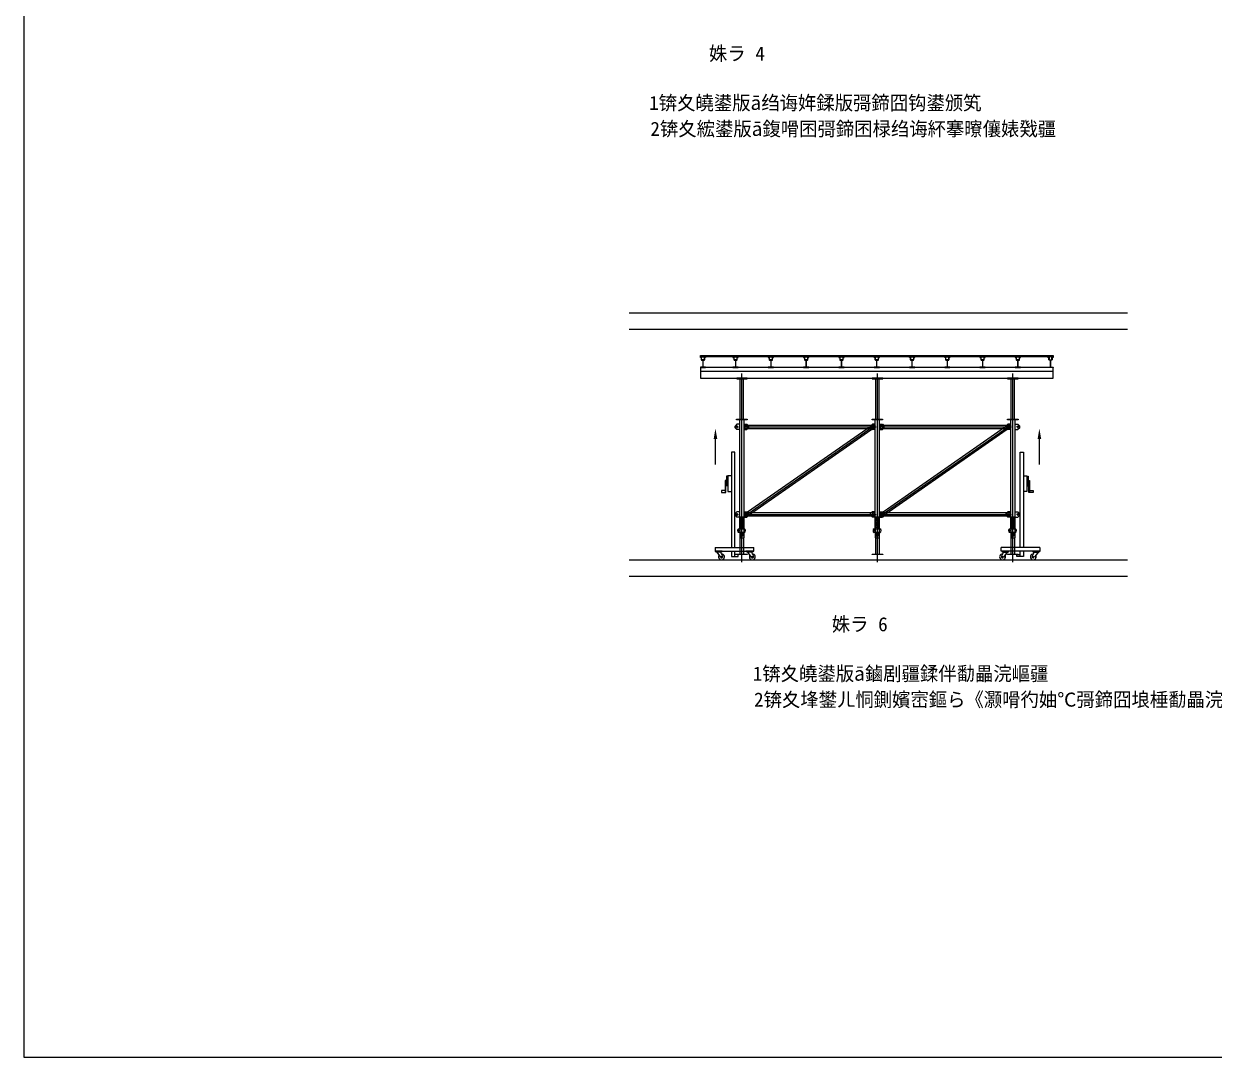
# Model space of a CAD drawing. Header units: metres. Extents: x 0 to 297, y 0 to 210.
# Drawn here: x 0 to 121.5, y 0 to 105.5 of the extents above; entities that cross this region are included whole.
import ezdxf

# ---------------------------------------------------------------- set-up
doc = ezdxf.new("R2010")
doc.units = ezdxf.units.M
for name, color, linetype in [(' ', 7, 'Continuous'), ('1', 7, 'Continuous'), ('120', 7, 'Continuous'), ('2', 7, 'Continuous'), ('38536', 7, 'Continuous'), ('5', 7, 'Continuous'), ('7', 7, 'Continuous')]:
    doc.layers.add(name, color=color, linetype=linetype)

msp = doc.modelspace()

# ---------------------------------------------------------------- linework, layer by layer
at = {"layer": ' '}
for p, q in [((61.76, 75.97), (112.61, 75.97)), ((61.76, 74.31), (112.61, 74.31)), ((73.28, 50.54), (73.28, 69.79)), ((87.1, 50.54), (87.1, 69.79)), ((100.92, 50.54), (100.92, 69.79)), ((72.2, 59.34), (71.85, 59.34)), ((71.85, 59.34), (71.85, 57.75)), ((101.99, 59.34), (102.35, 59.34)), ((102.35, 59.34), (102.35, 57.75)), ((71.85, 57.75), (72.2, 57.75)), ((102.35, 57.75), (101.99, 57.75)), ((73.06, 55.13), (73.06, 53.02)), ((73.49, 55.13), (73.06, 55.13)), ((73.49, 53.02), (73.49, 55.13)), ((86.88, 55.13), (86.88, 53.02)), ((87.32, 55.13), (86.88, 55.13)), ((87.32, 53.02), (87.32, 55.13)), ((100.71, 55.13), (100.71, 53.02)), ((101.14, 55.13), (100.71, 55.13)), ((101.14, 53.02), (101.14, 55.13)), ((73.06, 53.02), (73.49, 53.02)), ((86.88, 53.02), (87.32, 53.02)), ((100.71, 53.02), (101.14, 53.02)), ((70.54, 52.02), (74.48, 52.02)), ((70.54, 52.02), (70.54, 51.65)), ((70.54, 51.65), (74.48, 51.65)), ((72.88, 51.29), (72.55, 51.29)), ((72.55, 51.1), (72.88, 51.1)), ((72.88, 51.1), (72.88, 51.29)), ((74.48, 51.65), (74.48, 52.02)), ((103.66, 52.02), (99.72, 52.02)), ((99.72, 51.65), (99.72, 52.02)), ((103.66, 51.65), (99.72, 51.65)), ((101.32, 51.1), (101.32, 51.29)), ((101.32, 51.29), (101.65, 51.29)), ((101.65, 51.1), (101.32, 51.1)), ((103.66, 52.02), (103.66, 51.65))]:
    msp.add_line(p, q, dxfattribs=at)
for centre, start, end in [((71.19, 51.07), -211.99, 91.5), ((74.33, 51.07), -211.99, 91.5), ((99.87, 51.07), -271.5, 31.99), ((103, 51.07), -271.5, 31.99)]:
    msp.add_arc(centre, 0.3, start, end, dxfattribs=at)
for p, q in [((0, 210), (0, 0)), ((0, 0), (297, 0))]:
    msp.add_line(p, q)
at = {"layer": '1'}
for p, q in [((72.93, 53.92), (73.54, 53.92)), ((73.54, 53.56), (72.93, 53.56)), ((86.76, 53.92), (87.36, 53.92)), ((87.36, 53.56), (86.76, 53.56)), ((100.58, 53.92), (101.18, 53.92)), ((101.18, 53.56), (100.58, 53.56))]:
    msp.add_line(p, q, dxfattribs=at)
for centre, start, end in [((73.02, 53.74), 116.26, 243.74), ((73.45, 53.74), -63.74, 63.74), ((86.85, 53.74), 116.26, 243.74), ((87.27, 53.74), -63.74, 63.74), ((100.67, 53.74), 116.26, 243.74), ((101.09, 53.74), -63.74, 63.74)]:
    msp.add_arc(centre, 0.2, start, end, dxfattribs=at)
at = {"layer": '120'}
for p, q in [((69.03, 70.03), (105.03, 70.03)), ((86.69, 64.58), (73.51, 55.4)), ((73.53, 55.22), (86.9, 64.54)), ((73.56, 64.48), (73.56, 64.17)), ((86.81, 64.48), (73.56, 64.48)), ((86.87, 64.32), (86.69, 64.58)), ((86.81, 64.17), (86.81, 64.48)), ((100.51, 64.58), (87.34, 55.4)), ((87.35, 55.22), (100.73, 64.54)), ((87.39, 64.48), (87.39, 64.17)), ((100.64, 64.48), (87.39, 64.48)), ((100.69, 64.32), (100.51, 64.58)), ((100.64, 64.17), (100.64, 64.48)), ((73.47, 64.33), (86.96, 64.33)), ((73.56, 64.17), (86.81, 64.17)), ((73.69, 55.15), (86.87, 64.32)), ((87.3, 64.33), (100.79, 64.33)), ((87.39, 64.17), (100.64, 64.17)), ((87.51, 55.15), (100.69, 64.32)), ((73.47, 55.4), (86.96, 55.4)), ((73.51, 55.4), (73.69, 55.15)), ((73.56, 55.55), (73.56, 55.24)), ((86.81, 55.55), (73.56, 55.55)), ((73.56, 55.24), (86.81, 55.24)), ((86.81, 55.24), (86.81, 55.55)), ((87.3, 55.4), (100.79, 55.4)), ((87.34, 55.4), (87.51, 55.15)), ((87.39, 55.55), (87.39, 55.24)), ((100.64, 55.55), (87.39, 55.55)), ((87.39, 55.24), (100.64, 55.24)), ((100.64, 55.24), (100.64, 55.55))]:
    msp.add_line(p, q, dxfattribs=at)
for centre in [(73.78, 64.33), (86.6, 64.33), (86.6, 64.33), (87.6, 64.33), (100.42, 64.33), (100.42, 64.33), (73.78, 55.4), (73.78, 55.4), (86.6, 55.4), (87.6, 55.4), (87.6, 55.4), (100.42, 55.4)]:
    msp.add_circle(centre, 0.06, dxfattribs=at)
at = {"layer": '2'}
for p, q in [((72.55, 61.75), (72.2, 61.75)), ((72.2, 61.75), (72.2, 52.02)), ((72.55, 52.02), (72.55, 61.75)), ((101.65, 52.02), (101.65, 61.75)), ((101.65, 61.75), (101.99, 61.75)), ((101.99, 61.75), (101.99, 52.02)), ((71.71, 58.87), (71.57, 58.87)), ((71.57, 58.87), (71.57, 57.84)), ((71.64, 57.63), (71.64, 58.75)), ((71.64, 58.75), (71.71, 58.75)), ((71.85, 59.3), (71.71, 59.3)), ((71.71, 59.3), (71.71, 58.32)), ((71.85, 58.32), (71.71, 58.32)), ((102.35, 59.3), (102.49, 59.3)), ((102.35, 58.32), (102.49, 58.32)), ((102.49, 59.3), (102.49, 58.32)), ((102.49, 58.87), (102.63, 58.87)), ((102.56, 58.75), (102.49, 58.75)), ((102.56, 57.63), (102.56, 58.75)), ((102.63, 58.87), (102.63, 57.84)), ((71.57, 57.84), (71.19, 57.84)), ((71.19, 57.84), (71.19, 57.63)), ((71.19, 57.63), (71.64, 57.63)), ((71.57, 57.84), (71.57, 57.63)), ((103, 57.63), (102.56, 57.63)), ((102.63, 57.84), (102.63, 57.63)), ((102.63, 57.84), (103, 57.84)), ((103, 57.84), (103, 57.63)), ((70.54, 51.65), (70.54, 51.6)), ((71.27, 51.65), (70.54, 51.65)), ((71.27, 51.6), (70.54, 51.6)), ((70.62, 51.6), (70.62, 51.55)), ((71.2, 51.55), (70.62, 51.55)), ((70.71, 51.55), (71.08, 51.02)), ((71.1, 51.55), (71.3, 51.13)), ((71.2, 51.6), (71.2, 51.55)), ((71.27, 51.65), (71.27, 51.6)), ((72.2, 51.65), (72.2, 51.1)), ((72.2, 51.1), (72.55, 51.1)), ((72.55, 51.1), (72.55, 51.65)), ((74.41, 51.65), (73.68, 51.65)), ((73.68, 51.65), (73.68, 51.6)), ((74.41, 51.6), (73.68, 51.6)), ((73.76, 51.6), (73.76, 51.55)), ((74.34, 51.55), (73.76, 51.55)), ((73.85, 51.55), (74.22, 51.02)), ((74.24, 51.55), (74.44, 51.13)), ((74.34, 51.6), (74.34, 51.55)), ((74.41, 51.65), (74.41, 51.6)), ((99.96, 51.55), (99.76, 51.13)), ((99.79, 51.65), (100.52, 51.65)), ((99.79, 51.65), (99.79, 51.6)), ((99.79, 51.6), (100.52, 51.6)), ((99.86, 51.6), (99.86, 51.55)), ((99.86, 51.55), (100.44, 51.55)), ((100.35, 51.55), (99.97, 51.02)), ((100.44, 51.6), (100.44, 51.55)), ((100.52, 51.65), (100.52, 51.6)), ((101.65, 51.1), (101.65, 51.65)), ((101.99, 51.1), (101.65, 51.1)), ((101.99, 51.65), (101.99, 51.1)), ((103.1, 51.55), (102.9, 51.13)), ((102.93, 51.65), (102.93, 51.6)), ((102.93, 51.65), (103.66, 51.65)), ((102.93, 51.6), (103.66, 51.6)), ((103, 51.6), (103, 51.55)), ((103, 51.55), (103.58, 51.55)), ((103.49, 51.55), (103.11, 51.02)), ((103.58, 51.6), (103.58, 51.55)), ((103.66, 51.65), (103.66, 51.6))]:
    msp.add_line(p, q, dxfattribs=at)
for centre in [(71.19, 51.07), (74.33, 51.07), (99.87, 51.07), (103, 51.07)]:
    msp.add_circle(centre, 0.04, dxfattribs=at)
for centre, start, end in [((71.19, 51.07), -153.71, 26.29), ((74.33, 51.07), -153.71, 26.29), ((99.87, 51.07), 153.71, 333.71), ((103, 51.07), 153.71, 333.71)]:
    msp.add_arc(centre, 0.12, start, end, dxfattribs=at)
at = {"layer": '38536'}
for p, q in [((69.03, 71.6), (105.03, 71.6)), ((69.03, 71.47), (69.03, 71.6)), ((105.03, 71.47), (69.03, 71.47)), ((105.03, 71.6), (105.03, 71.47)), ((69.03, 70.39), (69.03, 69.31)), ((105.03, 70.39), (69.03, 70.39)), ((69.03, 69.31), (105.03, 69.31)), ((105.03, 69.31), (105.03, 70.39)), ((72.76, 64.6), (72.58, 64.42)), ((72.58, 64.24), (72.58, 64.42)), ((73.06, 64.6), (72.76, 64.6)), ((72.77, 64.46), (72.77, 64.19)), ((73.06, 64.06), (73.06, 64.6)), ((73.49, 64.06), (73.49, 64.6)), ((73.49, 64.6), (73.79, 64.6)), ((73.78, 64.46), (73.78, 64.19)), ((73.78, 64.46), (73.78, 64.19)), ((73.79, 64.6), (73.97, 64.42)), ((73.97, 64.24), (73.97, 64.42)), ((86.58, 64.6), (86.4, 64.42)), ((86.4, 64.24), (86.4, 64.42)), ((86.88, 64.6), (86.58, 64.6)), ((86.6, 64.46), (86.6, 64.19)), ((86.88, 64.06), (86.88, 64.6)), ((87.32, 64.06), (87.32, 64.6)), ((87.32, 64.6), (87.62, 64.6)), ((87.6, 64.46), (87.6, 64.19)), ((87.6, 64.46), (87.6, 64.19)), ((87.62, 64.6), (87.8, 64.42)), ((87.8, 64.24), (87.8, 64.42)), ((100.4, 64.6), (100.22, 64.42)), ((100.22, 64.24), (100.22, 64.42)), ((100.71, 64.6), (100.4, 64.6)), ((100.42, 64.46), (100.42, 64.19)), ((100.71, 64.06), (100.71, 64.6)), ((101.14, 64.06), (101.14, 64.6)), ((101.14, 64.6), (101.44, 64.6)), ((101.43, 64.46), (101.43, 64.19)), ((101.43, 64.46), (101.43, 64.19)), ((101.44, 64.6), (101.62, 64.42)), ((101.62, 64.24), (101.62, 64.42)), ((72.58, 64.24), (72.76, 64.06)), ((72.63, 64.33), (72.91, 64.33)), ((73.06, 64.06), (72.76, 64.06)), ((73.49, 64.06), (73.79, 64.06)), ((73.92, 64.33), (73.64, 64.33)), ((73.92, 64.33), (73.64, 64.33)), ((73.97, 64.24), (73.79, 64.06)), ((86.4, 64.24), (86.58, 64.06)), ((86.46, 64.33), (86.73, 64.33)), ((86.88, 64.06), (86.58, 64.06)), ((87.32, 64.06), (87.62, 64.06)), ((87.74, 64.33), (87.46, 64.33)), ((87.74, 64.33), (87.46, 64.33)), ((87.8, 64.24), (87.62, 64.06)), ((100.22, 64.24), (100.4, 64.06)), ((100.28, 64.33), (100.56, 64.33)), ((100.71, 64.06), (100.4, 64.06)), ((101.14, 64.06), (101.44, 64.06)), ((101.56, 64.33), (101.29, 64.33)), ((101.56, 64.33), (101.29, 64.33)), ((101.62, 64.24), (101.44, 64.06)), ((72.76, 55.67), (72.58, 55.49)), ((72.58, 55.31), (72.58, 55.49)), ((72.58, 55.31), (72.76, 55.13)), ((72.64, 55.4), (72.91, 55.4)), ((73.06, 55.67), (72.76, 55.67)), ((73.06, 55.13), (72.76, 55.13)), ((72.77, 55.54), (72.77, 55.26)), ((73.06, 55.13), (73.06, 55.67)), ((73.49, 55.67), (73.79, 55.67)), ((73.49, 55.13), (73.49, 55.67)), ((73.49, 55.13), (73.79, 55.13)), ((73.92, 55.4), (73.64, 55.4)), ((73.92, 55.4), (73.64, 55.4)), ((73.78, 55.54), (73.78, 55.26)), ((73.78, 55.54), (73.78, 55.26)), ((73.79, 55.67), (73.97, 55.49)), ((73.97, 55.31), (73.79, 55.13)), ((73.97, 55.31), (73.97, 55.49)), ((86.58, 55.67), (86.4, 55.49)), ((86.4, 55.31), (86.4, 55.49)), ((86.4, 55.31), (86.58, 55.13)), ((86.46, 55.4), (86.73, 55.4)), ((86.88, 55.67), (86.58, 55.67)), ((86.88, 55.13), (86.58, 55.13)), ((86.6, 55.54), (86.6, 55.26)), ((86.88, 55.13), (86.88, 55.67)), ((87.32, 55.13), (87.32, 55.67)), ((87.32, 55.67), (87.62, 55.67)), ((87.32, 55.13), (87.62, 55.13)), ((87.74, 55.4), (87.46, 55.4)), ((87.74, 55.4), (87.46, 55.4)), ((87.6, 55.54), (87.6, 55.26)), ((87.6, 55.54), (87.6, 55.26)), ((87.62, 55.67), (87.8, 55.49)), ((87.8, 55.31), (87.62, 55.13)), ((87.8, 55.31), (87.8, 55.49)), ((100.41, 55.67), (100.23, 55.49)), ((100.23, 55.31), (100.23, 55.49)), ((100.23, 55.31), (100.41, 55.13)), ((100.28, 55.4), (100.56, 55.4)), ((100.71, 55.67), (100.41, 55.67)), ((100.71, 55.13), (100.41, 55.13)), ((100.42, 55.54), (100.42, 55.26)), ((100.71, 55.13), (100.71, 55.67)), ((101.14, 55.67), (101.44, 55.67)), ((101.14, 55.13), (101.14, 55.67)), ((101.14, 55.13), (101.44, 55.13)), ((101.56, 55.4), (101.29, 55.4)), ((101.56, 55.4), (101.29, 55.4)), ((101.43, 55.54), (101.43, 55.26)), ((101.43, 55.54), (101.43, 55.26)), ((101.44, 55.67), (101.62, 55.49)), ((101.62, 55.31), (101.44, 55.13)), ((101.62, 55.31), (101.62, 55.49))]:
    msp.add_line(p, q, dxfattribs=at)
for centre in [(72.77, 64.33), (73.78, 64.33), (73.78, 64.33), (86.6, 64.33), (87.6, 64.33), (87.6, 64.33), (100.42, 64.33), (101.43, 64.33), (101.43, 64.33), (72.77, 55.4), (73.78, 55.4), (73.78, 55.4), (73.78, 55.4), (86.6, 55.4), (87.6, 55.4), (87.6, 55.4), (87.6, 55.4), (100.42, 55.4), (101.43, 55.4), (101.43, 55.4), (101.43, 55.4)]:
    msp.add_circle(centre, 0.06, dxfattribs=at)
at = {"layer": '5'}
for p, q in [((61.76, 50.77), (112.61, 50.77)), ((61.76, 49.11), (112.61, 49.11))]:
    msp.add_line(p, q, dxfattribs=at)
at = {"layer": '7'}
for p, q in [((69.15, 71.47), (69.03, 71.47)), ((69.03, 71.47), (69.03, 71.42)), ((69.03, 71.42), (69.05, 71.42)), ((69.05, 71.42), (69.05, 71.43)), ((69.06, 71.45), (69.11, 71.45)), ((69.13, 71.43), (69.13, 71.18)), ((69.15, 71.19), (69.15, 71.47)), ((69.15, 71.47), (69.44, 71.47)), ((69.43, 71.17), (69.16, 71.17)), ((69.16, 71.15), (69.27, 71.15)), ((69.29, 71.14), (69.29, 70.43)), ((69.31, 70.43), (69.31, 71.14)), ((69.32, 71.15), (69.44, 71.15)), ((69.57, 71.47), (69.44, 71.47)), ((69.44, 71.47), (69.44, 71.19)), ((69.47, 71.18), (69.47, 71.43)), ((69.48, 71.45), (69.53, 71.45)), ((69.54, 71.43), (69.54, 71.42)), ((69.54, 71.42), (69.57, 71.42)), ((69.57, 71.42), (69.57, 71.47)), ((72.48, 71.47), (72.36, 71.47)), ((72.36, 71.47), (72.36, 71.42)), ((72.36, 71.42), (72.38, 71.42)), ((72.38, 71.42), (72.38, 71.43)), ((72.39, 71.45), (72.44, 71.45)), ((72.46, 71.43), (72.46, 71.18)), ((72.48, 71.19), (72.48, 71.47)), ((72.48, 71.47), (72.77, 71.47)), ((72.76, 71.17), (72.49, 71.17)), ((72.49, 71.15), (72.6, 71.15)), ((72.62, 71.14), (72.62, 70.43)), ((72.64, 70.43), (72.64, 71.14)), ((72.65, 71.15), (72.77, 71.15)), ((72.9, 71.47), (72.77, 71.47)), ((72.77, 71.47), (72.77, 71.19)), ((72.8, 71.18), (72.8, 71.43)), ((72.81, 71.45), (72.86, 71.45)), ((72.87, 71.43), (72.87, 71.42)), ((72.87, 71.42), (72.9, 71.42)), ((72.9, 71.42), (72.9, 71.47)), ((76.08, 71.47), (75.96, 71.47)), ((75.96, 71.47), (75.96, 71.42)), ((75.96, 71.42), (75.98, 71.42)), ((75.98, 71.42), (75.98, 71.43)), ((75.99, 71.45), (76.04, 71.45)), ((76.06, 71.43), (76.06, 71.18)), ((76.08, 71.19), (76.08, 71.47)), ((76.08, 71.47), (76.37, 71.47)), ((76.36, 71.17), (76.09, 71.17)), ((76.09, 71.15), (76.2, 71.15)), ((76.22, 71.14), (76.22, 70.43)), ((76.24, 70.43), (76.24, 71.14)), ((76.25, 71.15), (76.37, 71.15)), ((76.5, 71.47), (76.37, 71.47)), ((76.37, 71.47), (76.37, 71.19)), ((76.4, 71.18), (76.4, 71.43)), ((76.41, 71.45), (76.46, 71.45)), ((76.47, 71.43), (76.47, 71.42)), ((76.47, 71.42), (76.5, 71.42)), ((76.5, 71.42), (76.5, 71.47)), ((79.68, 71.47), (79.56, 71.47)), ((79.56, 71.47), (79.56, 71.42)), ((79.56, 71.42), (79.58, 71.42)), ((79.58, 71.42), (79.58, 71.43)), ((79.59, 71.45), (79.64, 71.45)), ((79.66, 71.43), (79.66, 71.18)), ((79.68, 71.19), (79.68, 71.47)), ((79.68, 71.47), (79.97, 71.47)), ((79.96, 71.17), (79.69, 71.17)), ((79.69, 71.15), (79.8, 71.15)), ((79.82, 71.14), (79.82, 70.43)), ((79.84, 70.43), (79.84, 71.14)), ((79.85, 71.15), (79.97, 71.15)), ((80.1, 71.47), (79.97, 71.47)), ((79.97, 71.47), (79.97, 71.19)), ((80, 71.18), (80, 71.43)), ((80.01, 71.45), (80.06, 71.45)), ((80.07, 71.43), (80.07, 71.42)), ((80.07, 71.42), (80.1, 71.42)), ((80.1, 71.42), (80.1, 71.47)), ((83.28, 71.47), (83.16, 71.47)), ((83.16, 71.47), (83.16, 71.42)), ((83.16, 71.42), (83.18, 71.42)), ((83.18, 71.42), (83.18, 71.43)), ((83.19, 71.45), (83.24, 71.45)), ((83.26, 71.43), (83.26, 71.18)), ((83.28, 71.19), (83.28, 71.47)), ((83.28, 71.47), (83.57, 71.47)), ((83.56, 71.17), (83.29, 71.17)), ((83.29, 71.15), (83.4, 71.15)), ((83.42, 71.14), (83.42, 70.43)), ((83.44, 70.43), (83.44, 71.14)), ((83.45, 71.15), (83.57, 71.15)), ((83.7, 71.47), (83.57, 71.47)), ((83.57, 71.47), (83.57, 71.19)), ((83.6, 71.18), (83.6, 71.43)), ((83.61, 71.45), (83.66, 71.45)), ((83.67, 71.43), (83.67, 71.42)), ((83.67, 71.42), (83.7, 71.42)), ((83.7, 71.42), (83.7, 71.47)), ((86.88, 71.47), (86.76, 71.47)), ((86.76, 71.47), (86.76, 71.42)), ((86.76, 71.42), (86.78, 71.42)), ((86.78, 71.42), (86.78, 71.43)), ((86.79, 71.45), (86.84, 71.45)), ((86.86, 71.43), (86.86, 71.18)), ((86.88, 71.19), (86.88, 71.47)), ((86.88, 71.47), (87.17, 71.47)), ((87.16, 71.17), (86.89, 71.17)), ((86.89, 71.15), (87, 71.15)), ((87.02, 71.14), (87.02, 70.43)), ((87.04, 70.43), (87.04, 71.14)), ((87.05, 71.15), (87.17, 71.15)), ((87.3, 71.47), (87.17, 71.47)), ((87.17, 71.47), (87.17, 71.19)), ((87.2, 71.18), (87.2, 71.43)), ((87.21, 71.45), (87.26, 71.45)), ((87.27, 71.43), (87.27, 71.42)), ((87.27, 71.42), (87.3, 71.42)), ((87.3, 71.42), (87.3, 71.47)), ((90.48, 71.47), (90.36, 71.47)), ((90.36, 71.47), (90.36, 71.42)), ((90.36, 71.42), (90.38, 71.42)), ((90.38, 71.42), (90.38, 71.43)), ((90.39, 71.45), (90.44, 71.45)), ((90.46, 71.43), (90.46, 71.18)), ((90.48, 71.19), (90.48, 71.47)), ((90.48, 71.47), (90.77, 71.47)), ((90.76, 71.17), (90.49, 71.17)), ((90.49, 71.15), (90.6, 71.15)), ((90.62, 71.14), (90.62, 70.43)), ((90.64, 70.43), (90.64, 71.14)), ((90.65, 71.15), (90.77, 71.15)), ((90.9, 71.47), (90.77, 71.47)), ((90.77, 71.47), (90.77, 71.19)), ((90.8, 71.18), (90.8, 71.43)), ((90.81, 71.45), (90.86, 71.45)), ((90.87, 71.43), (90.87, 71.42)), ((90.87, 71.42), (90.9, 71.42)), ((90.9, 71.42), (90.9, 71.47)), ((94.08, 71.47), (93.96, 71.47)), ((93.96, 71.47), (93.96, 71.42)), ((93.96, 71.42), (93.98, 71.42)), ((93.98, 71.42), (93.98, 71.43)), ((93.99, 71.45), (94.04, 71.45)), ((94.06, 71.43), (94.06, 71.18)), ((94.08, 71.19), (94.08, 71.47)), ((94.08, 71.47), (94.37, 71.47)), ((94.36, 71.17), (94.09, 71.17)), ((94.09, 71.15), (94.2, 71.15)), ((94.22, 71.14), (94.22, 70.43)), ((94.24, 70.43), (94.24, 71.14)), ((94.25, 71.15), (94.37, 71.15)), ((94.5, 71.47), (94.37, 71.47)), ((94.37, 71.47), (94.37, 71.19)), ((94.4, 71.18), (94.4, 71.43)), ((94.41, 71.45), (94.46, 71.45)), ((94.47, 71.43), (94.47, 71.42)), ((94.47, 71.42), (94.5, 71.42)), ((94.5, 71.42), (94.5, 71.47)), ((97.68, 71.47), (97.56, 71.47)), ((97.56, 71.47), (97.56, 71.42)), ((97.56, 71.42), (97.58, 71.42)), ((97.58, 71.42), (97.58, 71.43)), ((97.59, 71.45), (97.64, 71.45)), ((97.66, 71.43), (97.66, 71.18)), ((97.68, 71.19), (97.68, 71.47)), ((97.68, 71.47), (97.97, 71.47)), ((97.96, 71.17), (97.69, 71.17)), ((97.69, 71.15), (97.8, 71.15)), ((97.82, 71.14), (97.82, 70.43)), ((97.84, 70.43), (97.84, 71.14)), ((97.85, 71.15), (97.97, 71.15)), ((98.1, 71.47), (97.97, 71.47)), ((97.97, 71.47), (97.97, 71.19)), ((98, 71.18), (98, 71.43)), ((98.01, 71.45), (98.06, 71.45)), ((98.07, 71.43), (98.07, 71.42)), ((98.07, 71.42), (98.1, 71.42)), ((98.1, 71.42), (98.1, 71.47)), ((101.28, 71.47), (101.16, 71.47)), ((101.16, 71.47), (101.16, 71.42)), ((101.16, 71.42), (101.18, 71.42)), ((101.18, 71.42), (101.18, 71.43)), ((101.19, 71.45), (101.24, 71.45)), ((101.26, 71.43), (101.26, 71.18)), ((101.28, 71.19), (101.28, 71.47)), ((101.28, 71.47), (101.57, 71.47)), ((101.56, 71.17), (101.29, 71.17)), ((101.29, 71.15), (101.4, 71.15)), ((101.42, 71.14), (101.42, 70.43)), ((101.44, 70.43), (101.44, 71.14)), ((101.45, 71.15), (101.57, 71.15)), ((101.7, 71.47), (101.57, 71.47)), ((101.57, 71.47), (101.57, 71.19)), ((101.6, 71.18), (101.6, 71.43)), ((101.61, 71.45), (101.66, 71.45)), ((101.67, 71.43), (101.67, 71.42)), ((101.67, 71.42), (101.7, 71.42)), ((101.7, 71.42), (101.7, 71.47)), ((104.49, 71.42), (104.49, 71.47)), ((104.49, 71.47), (104.61, 71.47)), ((104.51, 71.42), (104.49, 71.42)), ((104.51, 71.43), (104.51, 71.42)), ((104.57, 71.45), (104.52, 71.45)), ((104.59, 71.18), (104.59, 71.43)), ((104.61, 71.47), (104.61, 71.19)), ((104.9, 71.47), (104.61, 71.47)), ((104.62, 71.17), (104.89, 71.17)), ((104.73, 71.15), (104.62, 71.15)), ((104.75, 70.43), (104.75, 71.14)), ((104.77, 71.14), (104.77, 70.43)), ((104.9, 71.15), (104.78, 71.15)), ((104.9, 71.19), (104.9, 71.47)), ((104.9, 71.47), (105.03, 71.47)), ((104.93, 71.43), (104.93, 71.18)), ((104.99, 71.45), (104.94, 71.45)), ((105, 71.42), (105, 71.43)), ((105.03, 71.42), (105, 71.42)), ((105.03, 71.47), (105.03, 71.42)), ((69.06, 70.44), (69.03, 70.44)), ((69.03, 70.44), (69.03, 70.39)), ((69.03, 70.39), (69.57, 70.39)), ((69.06, 70.43), (69.06, 70.44)), ((69.27, 70.41), (69.07, 70.41)), ((69.52, 70.41), (69.32, 70.41)), ((69.57, 70.44), (69.54, 70.44)), ((69.54, 70.44), (69.54, 70.43)), ((69.57, 70.39), (69.57, 70.44)), ((72.39, 70.44), (72.36, 70.44)), ((72.36, 70.44), (72.36, 70.39)), ((72.36, 70.39), (72.9, 70.39)), ((72.39, 70.43), (72.39, 70.44)), ((72.6, 70.41), (72.4, 70.41)), ((72.85, 70.41), (72.65, 70.41)), ((73.82, 69.31), (72.74, 69.31)), ((72.74, 69.31), (72.74, 69.25)), ((72.74, 69.25), (73.82, 69.25)), ((72.9, 70.44), (72.87, 70.44)), ((72.87, 70.44), (72.87, 70.43)), ((72.9, 70.39), (72.9, 70.44)), ((73.1, 65.12), (73.1, 69.25)), ((73.45, 65.12), (73.45, 69.25)), ((73.82, 69.25), (73.82, 69.31)), ((75.99, 70.44), (75.96, 70.44)), ((75.96, 70.44), (75.96, 70.39)), ((75.96, 70.39), (76.5, 70.39)), ((75.99, 70.43), (75.99, 70.44)), ((76.2, 70.41), (76, 70.41)), ((76.45, 70.41), (76.25, 70.41)), ((76.5, 70.44), (76.47, 70.44)), ((76.47, 70.44), (76.47, 70.43)), ((76.5, 70.39), (76.5, 70.44)), ((79.59, 70.44), (79.56, 70.44)), ((79.56, 70.44), (79.56, 70.39)), ((79.56, 70.39), (80.1, 70.39)), ((79.59, 70.43), (79.59, 70.44)), ((79.8, 70.41), (79.6, 70.41)), ((80.05, 70.41), (79.85, 70.41)), ((80.1, 70.44), (80.07, 70.44)), ((80.07, 70.44), (80.07, 70.43)), ((80.1, 70.39), (80.1, 70.44)), ((83.19, 70.44), (83.16, 70.44)), ((83.16, 70.44), (83.16, 70.39)), ((83.16, 70.39), (83.7, 70.39)), ((83.19, 70.43), (83.19, 70.44)), ((83.4, 70.41), (83.2, 70.41)), ((83.65, 70.41), (83.45, 70.41)), ((83.7, 70.44), (83.67, 70.44)), ((83.67, 70.44), (83.67, 70.43)), ((83.7, 70.39), (83.7, 70.44)), ((87.64, 69.31), (86.56, 69.31)), ((86.56, 69.31), (86.56, 69.25)), ((86.56, 69.25), (87.64, 69.25)), ((86.79, 70.44), (86.76, 70.44)), ((86.76, 70.44), (86.76, 70.39)), ((86.76, 70.39), (87.3, 70.39)), ((86.79, 70.43), (86.79, 70.44)), ((87, 70.41), (86.8, 70.41)), ((86.93, 65.12), (86.93, 69.25)), ((87.25, 70.41), (87.05, 70.41)), ((87.3, 70.44), (87.27, 70.44)), ((87.27, 70.44), (87.27, 70.43)), ((87.27, 65.12), (87.27, 69.25)), ((87.3, 70.39), (87.3, 70.44)), ((87.64, 69.25), (87.64, 69.31)), ((90.39, 70.44), (90.36, 70.44)), ((90.36, 70.44), (90.36, 70.39)), ((90.36, 70.39), (90.9, 70.39)), ((90.39, 70.43), (90.39, 70.44)), ((90.6, 70.41), (90.4, 70.41)), ((90.85, 70.41), (90.65, 70.41)), ((90.9, 70.44), (90.87, 70.44)), ((90.87, 70.44), (90.87, 70.43)), ((90.9, 70.39), (90.9, 70.44)), ((93.99, 70.44), (93.96, 70.44)), ((93.96, 70.44), (93.96, 70.39)), ((93.96, 70.39), (94.5, 70.39)), ((93.99, 70.43), (93.99, 70.44)), ((94.2, 70.41), (94, 70.41)), ((94.45, 70.41), (94.25, 70.41)), ((94.5, 70.44), (94.47, 70.44)), ((94.47, 70.44), (94.47, 70.43)), ((94.5, 70.39), (94.5, 70.44)), ((97.59, 70.44), (97.56, 70.44)), ((97.56, 70.44), (97.56, 70.39)), ((97.56, 70.39), (98.1, 70.39)), ((97.59, 70.43), (97.59, 70.44)), ((97.8, 70.41), (97.6, 70.41)), ((98.05, 70.41), (97.85, 70.41)), ((98.1, 70.44), (98.07, 70.44)), ((98.07, 70.44), (98.07, 70.43)), ((98.1, 70.39), (98.1, 70.44)), ((101.46, 69.31), (100.38, 69.31)), ((100.38, 69.31), (100.38, 69.25)), ((100.38, 69.25), (101.46, 69.25)), ((100.75, 65.12), (100.75, 69.25)), ((101.1, 65.12), (101.1, 69.25)), ((101.19, 70.44), (101.16, 70.44)), ((101.16, 70.44), (101.16, 70.39)), ((101.16, 70.39), (101.7, 70.39)), ((101.19, 70.43), (101.19, 70.44)), ((101.4, 70.41), (101.2, 70.41)), ((101.65, 70.41), (101.45, 70.41)), ((101.46, 69.25), (101.46, 69.31)), ((101.7, 70.44), (101.67, 70.44)), ((101.67, 70.44), (101.67, 70.43)), ((101.7, 70.39), (101.7, 70.44)), ((104.49, 70.39), (104.49, 70.44)), ((104.49, 70.44), (104.52, 70.44)), ((105.03, 70.39), (104.49, 70.39)), ((104.52, 70.44), (104.52, 70.43)), ((104.53, 70.41), (104.73, 70.41)), ((104.78, 70.41), (104.98, 70.41)), ((105, 70.43), (105, 70.44)), ((105, 70.44), (105.03, 70.44)), ((105.03, 70.44), (105.03, 70.39)), ((72.72, 65.06), (72.72, 65.12)), ((72.72, 65.12), (73.8, 65.12)), ((73.8, 65.06), (72.72, 65.06)), ((73.06, 53.92), (73.06, 65.06)), ((73.49, 53.92), (73.49, 65.06)), ((73.8, 65.12), (73.8, 65.06)), ((86.55, 65.06), (86.55, 65.12)), ((86.55, 65.12), (87.63, 65.12)), ((87.63, 65.06), (86.55, 65.06)), ((86.88, 53.92), (86.88, 65.06)), ((87.32, 53.92), (87.32, 65.06)), ((87.63, 65.12), (87.63, 65.06)), ((100.37, 65.06), (100.37, 65.12)), ((100.37, 65.12), (101.45, 65.12)), ((101.45, 65.06), (100.37, 65.06)), ((100.71, 53.92), (100.71, 65.06)), ((101.14, 53.92), (101.14, 65.06)), ((101.45, 65.12), (101.45, 65.06)), ((70.57, 60.5), (70.57, 63.74)), ((103.62, 60.5), (103.62, 63.74)), ((73.06, 55.13), (73.49, 55.13)), ((73.49, 55.08), (73.06, 54.96)), ((73.2, 54.78), (73.06, 54.74)), ((73.21, 54.89), (73.13, 54.87)), ((73.2, 54.67), (73.13, 54.65)), ((73.2, 54.87), (73.2, 53.92)), ((73.28, 54.94), (73.27, 54.94)), ((73.42, 54.95), (73.32, 54.92)), ((73.35, 53.92), (73.35, 54.87)), ((73.49, 54.86), (73.35, 54.82)), ((73.42, 54.73), (73.35, 54.71)), ((86.88, 55.13), (87.32, 55.13)), ((87.32, 55.08), (86.88, 54.96)), ((87.03, 54.78), (86.88, 54.74)), ((87.03, 54.89), (86.96, 54.87)), ((87.03, 54.67), (86.96, 54.65)), ((87.03, 54.87), (87.03, 53.92)), ((87.11, 54.94), (87.09, 54.94)), ((87.24, 54.95), (87.15, 54.92)), ((87.17, 53.92), (87.17, 54.87)), ((87.32, 54.86), (87.17, 54.82)), ((87.24, 54.73), (87.17, 54.71)), ((100.71, 55.13), (101.14, 55.13)), ((101.14, 55.08), (100.71, 54.96)), ((100.85, 54.78), (100.71, 54.74)), ((100.85, 54.89), (100.78, 54.87)), ((100.85, 54.67), (100.78, 54.65)), ((100.85, 54.87), (100.85, 53.92)), ((100.93, 54.94), (100.92, 54.94)), ((101.07, 54.95), (100.97, 54.92)), ((101, 53.92), (100.99, 54.87)), ((101.14, 54.86), (100.99, 54.82)), ((101.07, 54.73), (100.99, 54.71)), ((73.2, 54.56), (73.06, 54.52)), ((73.2, 54.34), (73.06, 54.3)), ((73.2, 54.13), (73.06, 54.09)), ((73.06, 53.56), (73.06, 53.02)), ((73.2, 53.47), (73.06, 53.43)), ((73.2, 54.45), (73.13, 54.43)), ((73.2, 54.23), (73.13, 54.21)), ((73.2, 54.02), (73.13, 54)), ((73.2, 53.56), (73.2, 53.33)), ((73.49, 53.99), (73.24, 53.92)), ((73.49, 54.64), (73.35, 54.6)), ((73.42, 54.51), (73.35, 54.49)), ((73.49, 54.42), (73.35, 54.38)), ((73.42, 54.29), (73.35, 54.27)), ((73.49, 54.2), (73.35, 54.16)), ((73.42, 54.08), (73.35, 54.06)), ((73.35, 53.33), (73.35, 53.56)), ((73.49, 53.55), (73.35, 53.51)), ((73.49, 53.02), (73.49, 53.56)), ((87.03, 54.56), (86.88, 54.52)), ((87.03, 54.34), (86.88, 54.3)), ((87.03, 54.13), (86.88, 54.09)), ((86.88, 53.56), (86.88, 53.02)), ((87.03, 53.47), (86.88, 53.43)), ((87.03, 54.45), (86.96, 54.43)), ((87.03, 54.23), (86.96, 54.21)), ((87.03, 54.02), (86.96, 54)), ((87.03, 53.56), (87.03, 53.33)), ((87.32, 53.99), (87.06, 53.92)), ((87.32, 54.64), (87.17, 54.6)), ((87.24, 54.51), (87.17, 54.49)), ((87.32, 54.42), (87.17, 54.38)), ((87.24, 54.29), (87.17, 54.27)), ((87.32, 54.2), (87.17, 54.16)), ((87.24, 54.08), (87.17, 54.06)), ((87.17, 53.33), (87.17, 53.56)), ((87.32, 53.55), (87.17, 53.51)), ((87.32, 53.02), (87.32, 53.56)), ((100.85, 54.56), (100.71, 54.52)), ((100.85, 54.34), (100.71, 54.3)), ((100.85, 54.13), (100.71, 54.09)), ((100.71, 53.56), (100.71, 53.02)), ((100.85, 53.47), (100.71, 53.43)), ((100.85, 54.45), (100.78, 54.43)), ((100.85, 54.23), (100.78, 54.21)), ((100.85, 54.02), (100.78, 54)), ((100.85, 53.56), (100.85, 53.33)), ((101.14, 53.99), (100.89, 53.92)), ((101.14, 54.64), (100.99, 54.6)), ((101.07, 54.51), (101, 54.49)), ((101.14, 54.42), (101, 54.38)), ((101.07, 54.29), (101, 54.27)), ((101.14, 54.2), (101, 54.16)), ((101.07, 54.08), (101, 54.06)), ((101, 53.33), (101, 53.56)), ((101.14, 53.55), (101, 53.51)), ((101.14, 53.02), (101.14, 53.56)), ((73.49, 53.33), (73.06, 53.21)), ((73.06, 53.02), (73.49, 53.02)), ((73.1, 51.35), (73.1, 53.02)), ((73.2, 53.36), (73.13, 53.34)), ((73.42, 53.2), (73.13, 53.12)), ((73.27, 53.26), (73.28, 53.26)), ((73.42, 53.42), (73.35, 53.4)), ((73.45, 53.02), (73.45, 51.35)), ((87.32, 53.33), (86.88, 53.21)), ((86.88, 53.02), (87.32, 53.02)), ((86.93, 51.35), (86.93, 53.02)), ((87.03, 53.36), (86.96, 53.34)), ((87.24, 53.2), (86.96, 53.12)), ((87.09, 53.26), (87.11, 53.26)), ((87.24, 53.42), (87.17, 53.4)), ((87.27, 53.02), (87.27, 51.35)), ((101.14, 53.33), (100.71, 53.21)), ((100.71, 53.02), (101.14, 53.02)), ((100.75, 51.35), (100.75, 53.02)), ((100.85, 53.36), (100.78, 53.34)), ((101.07, 53.2), (100.78, 53.12)), ((100.92, 53.26), (100.93, 53.26)), ((101.07, 53.42), (101, 53.4)), ((101.1, 53.02), (101.1, 51.35)), ((72.74, 51.35), (73.82, 51.35)), ((72.74, 51.29), (72.74, 51.35)), ((73.82, 51.29), (72.74, 51.29)), ((73.82, 51.35), (73.82, 51.29)), ((86.56, 51.35), (87.64, 51.35)), ((86.56, 51.29), (86.56, 51.35)), ((87.64, 51.29), (86.56, 51.29)), ((87.64, 51.35), (87.64, 51.29)), ((100.38, 51.35), (101.46, 51.35)), ((100.38, 51.29), (100.38, 51.35)), ((101.46, 51.29), (100.38, 51.29)), ((101.46, 51.35), (101.46, 51.29))]:
    msp.add_line(p, q, dxfattribs=at)
for centre, radius in [((72.92, 53.74), 0.05), ((73.28, 53.5), 0.06), ((86.74, 53.74), 0.05), ((87.1, 53.5), 0.06), ((100.56, 53.74), 0.05), ((100.92, 53.5), 0.06)]:
    msp.add_circle(centre, radius, dxfattribs=at)
for centre, radius, start, end in [((69.05, 71.45), 0.01, 269.97, 360), ((69.13, 71.45), 0.01, 179.97, 270.03), ((69.16, 71.18), 0.03, 180, 270), ((69.15, 71.17), 0.01, 0, 90), ((69.29, 71.15), 0.01, 180, 270), ((69.31, 71.15), 0.01, -90, 0.03), ((69.44, 71.17), 0.01, 90, 180), ((69.44, 71.18), 0.03, 270, 360), ((69.47, 71.45), 0.01, 270, 360), ((69.54, 71.45), 0.01, 180, 269.97), ((72.38, 71.45), 0.01, 270, 360), ((72.46, 71.45), 0.01, 180, 269.97), ((72.49, 71.18), 0.03, 180, 270.02), ((72.48, 71.17), 0.01, 0, 90.03), ((72.62, 71.15), 0.01, 180, 270), ((72.64, 71.15), 0.01, 270, 360), ((72.77, 71.17), 0.01, 89.97, 180.03), ((72.77, 71.18), 0.03, 270, 360), ((72.8, 71.45), 0.01, 270, 360), ((72.87, 71.45), 0.01, 180, 269.97), ((75.98, 71.45), 0.01, 269.97, 360), ((76.06, 71.45), 0.01, 179.97, 270.03), ((76.09, 71.18), 0.03, 180, 270), ((76.08, 71.17), 0.01, 0, 89.97), ((76.22, 71.15), 0.01, 180, 270), ((76.24, 71.15), 0.01, -89.97, 0.03), ((76.37, 71.18), 0.03, 269.98, 360), ((76.38, 71.17), 0.01, 90.03, 180), ((76.4, 71.45), 0.01, 270.03, 360), ((76.47, 71.45), 0.01, 180, 270), ((79.58, 71.45), 0.01, 269.97, 360), ((79.66, 71.45), 0.01, 179.97, 270.03), ((79.69, 71.18), 0.03, 180, 270), ((79.68, 71.17), 0.01, 0, 90), ((79.82, 71.15), 0.01, 180, 270), ((79.84, 71.15), 0.01, -90, 0.03), ((79.97, 71.17), 0.01, 90, 180), ((79.97, 71.18), 0.03, 270, 360), ((80, 71.45), 0.01, 270, 360), ((80.07, 71.45), 0.01, 180, 269.97), ((83.18, 71.45), 0.01, 270, 360), ((83.26, 71.45), 0.01, 180, 269.97), ((83.29, 71.18), 0.03, 180, 270.02), ((83.28, 71.17), 0.01, 0, 89.97), ((83.42, 71.15), 0.01, 180, 269.97), ((83.44, 71.15), 0.01, 270, 360), ((83.57, 71.17), 0.01, 90.03, 180), ((83.57, 71.18), 0.03, 269.98, 360), ((83.6, 71.45), 0.01, 269.97, 360), ((83.67, 71.45), 0.01, 179.97, 270.03), ((86.78, 71.45), 0.01, 270.03, 360), ((86.86, 71.45), 0.01, 180, 270), ((86.89, 71.18), 0.03, 180, 270), ((86.88, 71.17), 0.01, 0, 90.03), ((87.02, 71.15), 0.01, 180, 270), ((87.04, 71.15), 0.01, 270, 360), ((87.17, 71.17), 0.01, 89.97, 180.03), ((87.17, 71.18), 0.03, 270, 360), ((87.2, 71.45), 0.01, 269.97, 360), ((87.27, 71.45), 0.01, 179.97, 270.03), ((90.38, 71.45), 0.01, 270, 360), ((90.46, 71.45), 0.01, 180, 269.97), ((90.49, 71.18), 0.03, 180, 270.02), ((90.48, 71.17), 0.01, 0, 90.03), ((90.62, 71.15), 0.01, 180, 270), ((90.64, 71.15), 0.01, 270, 360), ((90.77, 71.17), 0.01, 89.97, 180.03), ((90.77, 71.18), 0.03, 270, 360), ((90.8, 71.45), 0.01, 270, 360), ((90.87, 71.45), 0.01, 180, 269.97), ((93.98, 71.45), 0.01, 269.97, 360), ((94.06, 71.45), 0.01, 179.97, 270.03), ((94.09, 71.18), 0.03, 180, 270), ((94.08, 71.17), 0.01, 0, 89.97), ((94.22, 71.15), 0.01, 180, 270), ((94.24, 71.15), 0.01, -89.97, 0.03), ((94.37, 71.18), 0.03, 269.98, 360), ((94.38, 71.17), 0.01, 90.03, 180), ((94.4, 71.45), 0.01, 270.03, 360), ((94.47, 71.45), 0.01, 180, 270), ((97.58, 71.45), 0.01, 269.97, 360), ((97.66, 71.45), 0.01, 179.97, 270.03), ((97.69, 71.18), 0.03, 180, 270), ((97.68, 71.17), 0.01, 0, 90), ((97.82, 71.15), 0.01, 180, 270), ((97.84, 71.15), 0.01, -90, 0.03), ((97.97, 71.17), 0.01, 90, 180), ((97.97, 71.18), 0.03, 270, 360), ((98, 71.45), 0.01, 270, 360), ((98.07, 71.45), 0.01, 180, 269.97), ((101.18, 71.45), 0.01, 270, 360), ((101.26, 71.45), 0.01, 180, 269.97), ((101.29, 71.18), 0.03, 180, 270.02), ((101.28, 71.17), 0.01, 0, 89.97), ((101.42, 71.15), 0.01, 180, 269.97), ((101.44, 71.15), 0.01, 270, 360), ((101.57, 71.17), 0.01, 90.03, 180), ((101.57, 71.18), 0.03, 269.98, 360), ((101.6, 71.45), 0.01, 269.97, 360), ((101.67, 71.45), 0.01, 179.97, 270.03), ((104.52, 71.43), 0.01, 89.97, 180), ((104.57, 71.43), 0.01, 0.03, 90.03), ((104.59, 71.15), 0.03, -0.02, 90), ((104.62, 71.19), 0.01, 180.03, 270), ((104.73, 71.14), 0.01, -0.03, 90), ((104.78, 71.14), 0.01, 90, 180), ((104.89, 71.19), 0.01, 270, 359.97), ((104.93, 71.15), 0.03, 90, 180.02), ((104.94, 71.43), 0.01, 90, 179.97), ((104.99, 71.43), 0.01, 0.03, 89.97), ((69.06, 70.41), 0.01, 0, 90), ((69.29, 70.41), 0.01, 90, 180), ((69.31, 70.41), 0.01, -0.03, 90), ((69.54, 70.41), 0.01, 90, 180), ((72.39, 70.41), 0.01, -0.03, 89.97), ((72.62, 70.41), 0.01, 90, 180), ((72.64, 70.41), 0.01, 0, 90), ((72.87, 70.41), 0.01, 90, 180), ((75.99, 70.41), 0.01, 0, 90), ((76.22, 70.41), 0.01, 90, 180), ((76.24, 70.41), 0.01, -0.03, 89.97), ((76.47, 70.41), 0.01, 90.03, 180), ((79.59, 70.41), 0.01, 0, 90), ((79.82, 70.41), 0.01, 90, 180), ((79.84, 70.41), 0.01, -0.03, 90), ((80.07, 70.41), 0.01, 90, 180), ((83.19, 70.41), 0.01, -0.03, 89.97), ((83.42, 70.41), 0.01, 90.03, 180), ((83.44, 70.41), 0.01, 0, 90), ((83.67, 70.41), 0.01, 90, 180), ((86.79, 70.41), 0.01, -0.03, 90), ((87.02, 70.41), 0.01, 90, 180), ((87.04, 70.41), 0.01, 0, 90), ((87.27, 70.41), 0.01, 90, 180), ((90.39, 70.41), 0.01, -0.03, 89.97), ((90.62, 70.41), 0.01, 90, 180), ((90.64, 70.41), 0.01, 0, 90), ((90.87, 70.41), 0.01, 90, 180), ((93.99, 70.41), 0.01, 0, 90), ((94.22, 70.41), 0.01, 90, 180), ((94.24, 70.41), 0.01, -0.03, 89.97), ((94.47, 70.41), 0.01, 90.03, 180), ((97.59, 70.41), 0.01, 0, 90), ((97.82, 70.41), 0.01, 90, 180), ((97.84, 70.41), 0.01, -0.03, 90), ((98.07, 70.41), 0.01, 90, 180), ((101.19, 70.41), 0.01, -0.03, 89.97), ((101.42, 70.41), 0.01, 90.03, 180), ((101.44, 70.41), 0.01, 0, 90), ((101.67, 70.41), 0.01, 90, 180), ((104.53, 70.43), 0.01, 180, 270), ((104.73, 70.43), 0.01, -90, 0.03), ((104.78, 70.43), 0.01, 180, 270), ((104.98, 70.43), 0.01, -90, 0.03), ((73.27, 54.87), 0.06, 90, 180), ((73.28, 54.87), 0.06, 0.04, 90), ((87.09, 54.87), 0.06, 90, 180), ((87.11, 54.87), 0.06, 0.04, 90), ((100.92, 54.87), 0.06, 90, 180), ((100.93, 54.87), 0.06, 0.04, 90), ((73.27, 53.33), 0.06, 180, 271.41), ((73.28, 53.33), 0.06, -88.59, 0.04), ((87.09, 53.33), 0.06, 180, 271.41), ((87.11, 53.33), 0.06, -88.59, 0.04), ((100.92, 53.33), 0.06, 180, 271.41), ((100.93, 53.33), 0.06, -88.59, 0.04)]:
    msp.add_arc(centre, radius, start, end, dxfattribs=at)
for points in [[(70.76, 63.09), (70.39, 63.09), (70.57, 64.16)], [(103.44, 63.09), (103.81, 63.09), (103.62, 64.16)]]:
    msp.add_solid(points, dxfattribs=at)

# ---------------------------------------------------------------- texts
for s, p in [('      姝ラ 4', (64.04, 101.72)), ('1锛夊皢鍙版ā绉诲姩鍒版彁鍗囧钩鍙颁笂', (63.81, 96.68)), ('2锛夊綋鍙版ā鍑嗗囨彁鍗囨椂绉诲紑搴曢儴婊戣疆', (63.93, 94.03)), ('        姝ラ 6', (74.61, 43.47)), ('1锛夊皢鍙版ā鏀剧疆鍒伴勫畾浣嶇疆', (74.38, 38.43)), ('2锛夊埄鐢ㄦ恫鍘嬪崈鏂ら《灏嗗彴妯℃彁鍗囧埌棰勫畾浣嶇疆', (74.51, 35.78))]:
    msp.add_text(s, height=1.44).set_placement(p)

doc.saveas('drawing.dxf')
